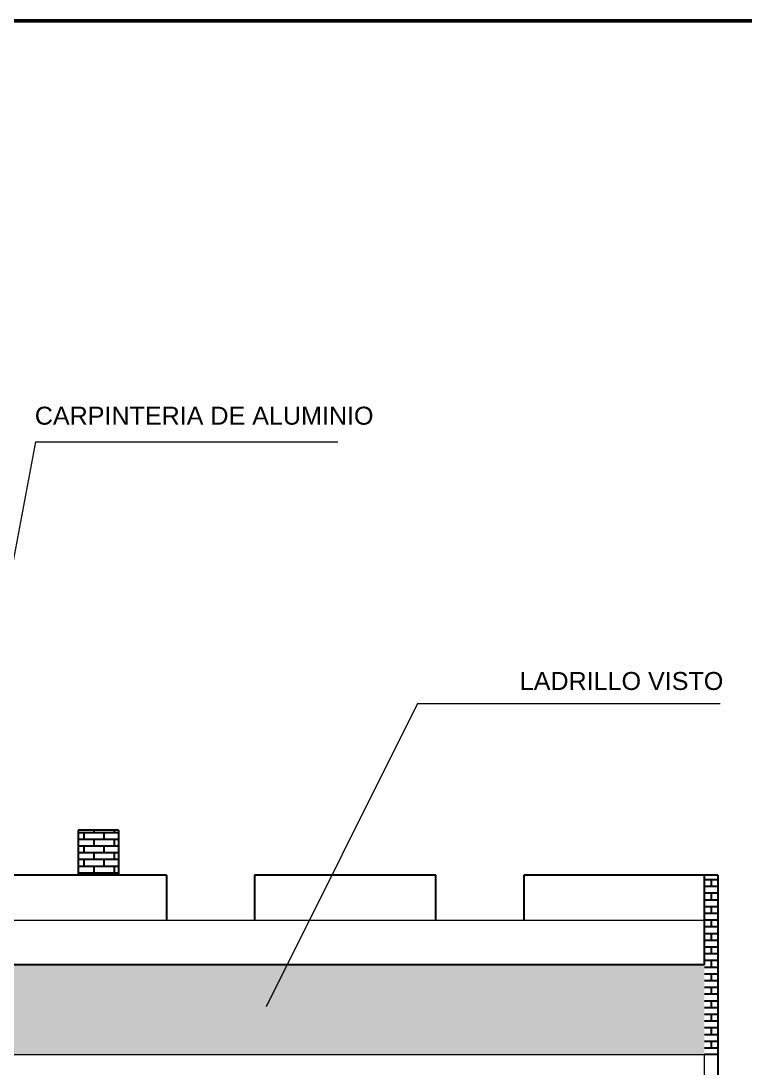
# Model space of a CAD drawing. Header units: metres. Extents: x 42 to 294, y -52 to 32.
# Drawn here: x 276.21 to 284.27, y 19.84 to 31.5 of the extents above; entities that cross this region are included whole.
import ezdxf

# ---------------------------------------------------------------- set-up
doc = ezdxf.new("R2010")
doc.units = ezdxf.units.M
doc.header["$LTSCALE"] = 0.15
doc.layers.get('0').update_dxf_attribs({"lineweight": 20})
for name, color, linetype, lineweight in [('A-FLORHRM', 1, 'Continuous', 9), ('A-FLOROTM', 6, 'Continuous', 13), ('A-WALL', 2, 'Continuous', 30), ('RECUADRO', 82, 'Continuous', 50)]:
    doc.layers.add(name, color=color, linetype=linetype, lineweight=lineweight)
doc.styles.get("Standard").update_dxf_attribs({"font": 'arial.ttf', "height": 0.15})
pattern_1 = [(180, (283.89214, 19.991775), (-3e-17, -0.075), []), (270, (283.89214, 19.99177), (0.112, -0.075), [0.075, -0.075])]
pattern_2 = [(180, (277.24214, 19.991775), (-3e-17, -0.075), []), (270, (277.24214, 19.99177), (0.112, -0.075), [0.075, -0.075])]

# ---------------------------------------------------------------- blocks, each defined once
blk = doc.blocks.new('Barandilla - Barandilla-20-Este')
at = {"layer": 'A-FLORHRM'}
blk.add_line((11.869, 21.695), (-7.913, 21.695), dxfattribs=at)

msp = doc.modelspace()

# ---------------------------------------------------------------- hatches: boundary and pattern name
at = {"layer": 'A-WALL'}
h = msp.add_hatch(dxfattribs=at)
h.set_pattern_fill('FP1_13', color=256, style=0, pattern_type=2)
h.set_pattern_definition(pattern_2)
h.paths.add_polyline_path([(277.192, 22.492), (276.842, 22.492), (276.842, 21.992), (277.192, 21.992)], flags=0)
h = msp.add_hatch(dxfattribs=at)
h.set_pattern_fill('FP1_13', color=256, style=0, pattern_type=2)
h.set_pattern_definition(pattern_2)
h.paths.add_polyline_path([(277.292, 22.492), (277.192, 22.492), (277.192, 21.992), (277.292, 21.992)], flags=0)
h = msp.add_hatch(dxfattribs=at)
h.set_pattern_fill('FP1_12', color=256, style=0, pattern_type=2)
h.set_pattern_definition(pattern_1)
h.paths.add_polyline_path([(283.817, 21.992), (283.817, 20.992), (283.817, 19.992), (283.967, 19.992), (283.967, 21.992)], flags=0)
h = msp.add_hatch(dxfattribs=at)
h.set_pattern_fill('FP1_12', color=256, style=0, pattern_type=2)
h.set_pattern_definition(pattern_1)
h.paths.add_polyline_path([(283.817, 19.992), (283.817, 20.992), (263.967, 20.992), (263.967, 19.992)], flags=0)

# ---------------------------------------------------------------- linework, layer by layer
for p, q in [((276.366, 26.818), (274.942, 19.217)), ((276.366, 26.818), (279.734, 26.818)), ((280.623, 23.904), (278.937, 20.524)), ((280.623, 23.904), (283.992, 23.904))]:
    msp.add_line(p, q)
at = {"layer": 'A-FLOROTM'}
for p in [(262.867, 19.992), (283.817, 19.692)]:
    msp.add_line(p, (283.817, 19.992), dxfattribs=at)
at = {"layer": 'A-WALL'}
for p, q in [((277.292, 22.492), (276.842, 22.492)), ((276.842, 22.492), (276.842, 21.992)), ((277.292, 22.492), (277.292, 21.992)), ((277.827, 21.992), (275.167, 21.992)), ((277.827, 21.992), (277.827, 21.487)), ((280.827, 21.992), (278.807, 21.992)), ((278.807, 21.992), (278.807, 21.487)), ((280.827, 21.487), (280.827, 21.992)), ((283.967, 21.992), (281.807, 21.992)), ((281.807, 21.992), (281.807, 21.487)), ((283.817, 20.992), (283.817, 21.992)), ((283.967, 21.992), (283.967, 19.692)), ((283.817, 20.992), (263.967, 20.992)), ((283.967, 19.992), (283.817, 19.992))]:
    msp.add_line(p, q, dxfattribs=at)
at = {"layer": 'RECUADRO', "ltscale": 0.1}
for p, q in [((41.791, 31.505), (293.791, 31.505)), ((293.791, 31.505), (41.791, 31.505))]:
    msp.add_line(p, q, dxfattribs=at)

# ---------------------------------------------------------------- block references
at = {"layer": 'A-FLORHRM'}
msp.add_blockref('Barandilla - Barandilla-20-Este', (271.948, -0.208), dxfattribs=at)

# ---------------------------------------------------------------- texts
at = {"char_height": 0.2, "width": 8.88194, "attachment_point": 1}
for s, insert in [('{\\fArial|b0|i0|c0|p34;CARPINTERIA DE ALUMINIO}', (276.36, 27.208)), ('{\\fArial|b0|i0|c0|p34;LADRILLO VISTO}', (281.761, 24.253))]:
    msp.add_mtext(s, dxfattribs=dict(at, insert=insert))

doc.saveas('drawing.dxf')
